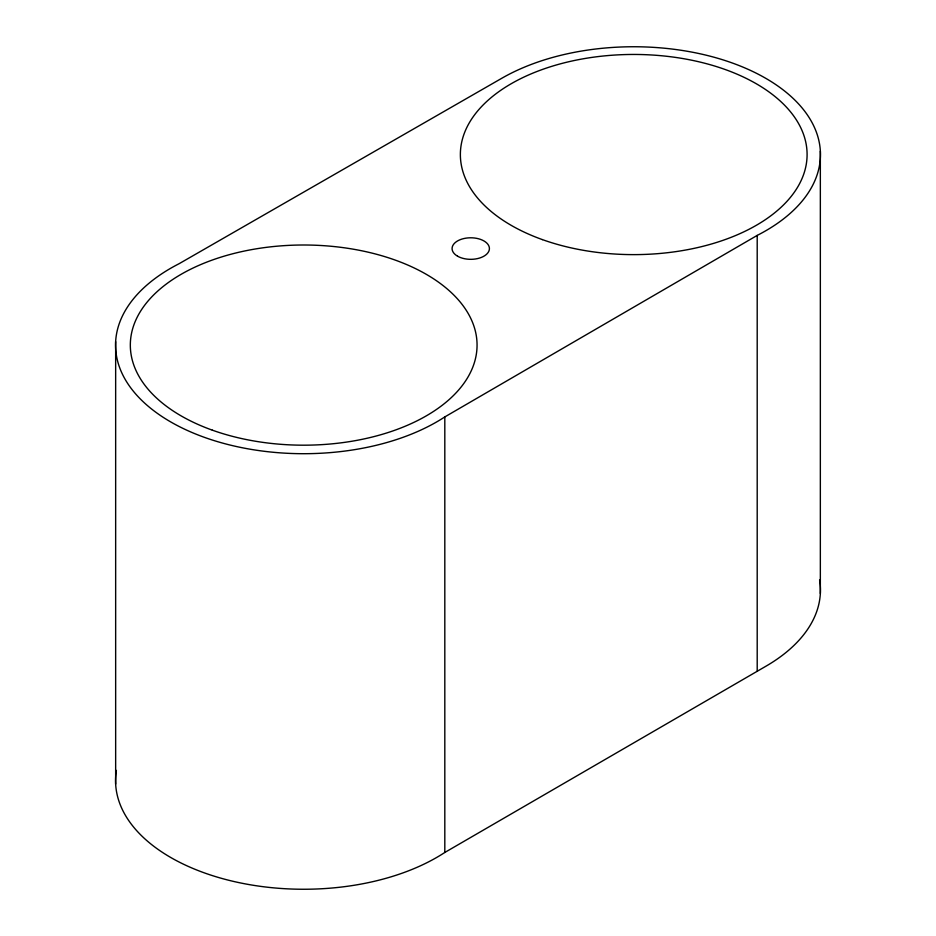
<?xml version="1.0" encoding="UTF-8"?>
<svg xmlns="http://www.w3.org/2000/svg" width="936" height="936" viewBox="0 0 936 936"><rect width="100%" height="100%" fill="white"/><g stroke="black" fill="none" stroke-linecap="round" stroke-linejoin="round"><path stroke-width="1.4" d="M444.811 416.918L757.201 235.404A186.709 107.792 0 0 0 769.837 80.753A186.709 107.792 0 0 0 501.708 78.32L179.279 263.613A188.136 108.611 0 0 0 170.656 421.89A188.136 108.611 0 0 0 444.811 416.918L444.811 852.462A188.136 108.611 0 0 1 228.969 880.32A188.136 108.611 0 0 1 116.392 770.41M444.811 852.462L765.753 666.315A186.709 107.792 0 0 0 819.608 579.946M820.345 151.152L820.345 593.471M757.201 235.404L757.201 670.948M115.654 341.675L115.654 784.052M212.332 430.162A173.371 100.093 0 0 0 476.974 348.239A173.371 100.093 0 0 0 221.762 256.885A173.371 100.093 0 0 0 212.332 430.162M542.377 239.604A173.371 100.093 0 0 0 807.007 157.681A173.371 100.093 0 0 0 551.807 66.327A173.371 100.093 0 0 0 542.377 239.604M457.552 256.183A18.673 10.776 0 0 0 488.779 251.351A18.673 10.776 0 0 0 465.917 238.154A18.673 10.776 0 0 0 457.552 256.183"/></g></svg>
